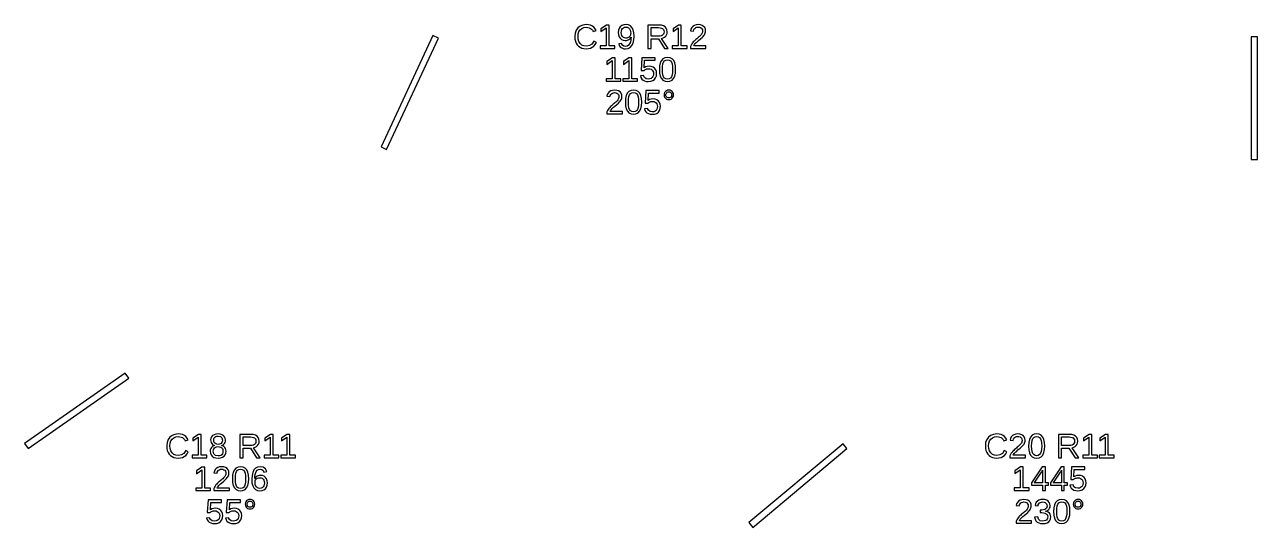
# Model space of a CAD drawing. Extents: x 195 to 2890, y 70 to 1529.
# Drawn here: x 1923.6 to 2224.8, y 1080.1 to 1203 of the extents above; entities that cross this region are included whole.
import ezdxf

# ---------------------------------------------------------------- set-up
doc = ezdxf.new("R2010")
doc.units = 0
doc.layers.get('0').update_dxf_attribs({"linetype": 'CONTINUOUS'})

msp = doc.modelspace()

# ---------------------------------------------------------------- linework, layer by layer
for points in [[(2061.31, 1197.09), (2061.81, 1197.22), (2062.26, 1197.44), (2062.66, 1197.73), (2062.99, 1198.11), (2063.26, 1198.56), (2062.62, 1198.88), (2062.15, 1198.22), (2061.55, 1197.82), (2060.81, 1197.69), (2060.23, 1197.76), (2059.73, 1197.97), (2059.32, 1198.33), (2059.01, 1198.8), (2058.83, 1199.37), (2058.77, 1200.02), (2058.83, 1200.68), (2059, 1201.24), (2059.3, 1201.7), (2059.7, 1202.04), (2060.19, 1202.25), (2060.78, 1202.32), (2061.16, 1202.29), (2061.51, 1202.2), (2061.83, 1202.05), (2062.09, 1201.85), (2062.31, 1201.59), (2062.47, 1201.29), (2063.2, 1201.53), (2062.97, 1201.96), (2062.67, 1202.31), (2062.3, 1202.59), (2061.86, 1202.79), (2061.35, 1202.91), (2060.77, 1202.95), (2059.96, 1202.86), (2059.28, 1202.6), (2058.72, 1202.17), (2058.31, 1201.59), (2058.06, 1200.87), (2057.98, 1200.02), (2058.02, 1199.44), (2058.13, 1198.91), (2058.31, 1198.44), (2058.56, 1198.03), (2058.89, 1197.68), (2059.27, 1197.41), (2059.72, 1197.21), (2060.22, 1197.09), (2060.77, 1197.05)], [(2067.8, 1197.75), (2066.41, 1197.75), (2066.41, 1202.86), (2065.73, 1202.86), (2064.37, 1201.93), (2064.37, 1201.24), (2065.67, 1202.16), (2065.67, 1197.75), (2064.21, 1197.75), (2064.21, 1197.13), (2067.8, 1197.13)], [(2070.99, 1197.14), (2071.5, 1197.4), (2071.91, 1197.84), (2072.21, 1198.45), (2072.39, 1199.21), (2072.45, 1200.11), (2072.39, 1200.98), (2072.23, 1201.69), (2071.96, 1202.24), (2071.58, 1202.64), (2071.09, 1202.87), (2070.51, 1202.95), (2069.95, 1202.89), (2069.48, 1202.72), (2069.1, 1202.44), (2068.82, 1202.05), (2068.65, 1201.58), (2068.6, 1201.02), (2068.65, 1200.48), (2068.8, 1200.01), (2069.06, 1199.62), (2069.41, 1199.32), (2069.82, 1199.15), (2070.3, 1199.09), (2070.61, 1199.11), (2070.89, 1199.19), (2071.17, 1199.31), (2071.4, 1199.47), (2071.59, 1199.67), (2071.72, 1199.9), (2071.68, 1199.23), (2071.56, 1198.67), (2071.36, 1198.23), (2071.1, 1197.9), (2070.77, 1197.71), (2070.38, 1197.64), (2069.94, 1197.72), (2069.62, 1197.96), (2069.42, 1198.36), (2068.72, 1198.25), (2068.86, 1197.86), (2069.05, 1197.56), (2069.3, 1197.33), (2069.6, 1197.18), (2069.95, 1197.08), (2070.37, 1197.05)], [(2070.15, 1199.71), (2069.88, 1199.83), (2069.65, 1200.03), (2069.48, 1200.3), (2069.38, 1200.63), (2069.34, 1201.02), (2069.38, 1201.4), (2069.48, 1201.73), (2069.65, 1202), (2069.88, 1202.2), (2070.15, 1202.32), (2070.48, 1202.36), (2070.81, 1202.31), (2071.1, 1202.17), (2071.33, 1201.93), (2071.51, 1201.62), (2071.61, 1201.25), (2071.65, 1200.82), (2071.63, 1200.6), (2071.58, 1200.4), (2071.49, 1200.22), (2071.38, 1200.06), (2071.23, 1199.92), (2071.06, 1199.81), (2070.88, 1199.73), (2070.68, 1199.68), (2070.47, 1199.67)], [(2076.62, 1199.51), (2078.4, 1199.51), (2079.89, 1197.13), (2080.79, 1197.13), (2079.16, 1199.6), (2079.57, 1199.71), (2079.91, 1199.9), (2080.19, 1200.15), (2080.4, 1200.46), (2080.52, 1200.82), (2080.56, 1201.22), (2080.5, 1201.7), (2080.33, 1202.1), (2080.03, 1202.43), (2079.63, 1202.67), (2079.14, 1202.82), (2078.54, 1202.86), (2075.84, 1202.86), (2075.84, 1197.13), (2076.62, 1197.13)], [(2076.62, 1200.13), (2076.62, 1202.24), (2078.46, 1202.24), (2078.85, 1202.21), (2079.18, 1202.13), (2079.44, 1201.98), (2079.63, 1201.78), (2079.74, 1201.52), (2079.78, 1201.22), (2079.74, 1200.9), (2079.63, 1200.63), (2079.44, 1200.41), (2079.19, 1200.25), (2078.87, 1200.16), (2078.49, 1200.13)], [(2085.4, 1197.75), (2084.01, 1197.75), (2084.01, 1202.86), (2083.33, 1202.86), (2081.98, 1201.93), (2081.98, 1201.24), (2083.27, 1202.16), (2083.27, 1197.75), (2081.81, 1197.75), (2081.81, 1197.13), (2085.4, 1197.13)], [(2090.03, 1197.75), (2087.03, 1197.75), (2087.13, 1197.95), (2087.27, 1198.14), (2087.43, 1198.35), (2087.64, 1198.56), (2087.89, 1198.79), (2088.18, 1199.04), (2088.68, 1199.46), (2089.07, 1199.8), (2089.33, 1200.06), (2089.51, 1200.28), (2089.67, 1200.5), (2089.78, 1200.72), (2089.87, 1200.94), (2089.92, 1201.16), (2089.94, 1201.38), (2089.88, 1201.84), (2089.73, 1202.23), (2089.47, 1202.54), (2089.12, 1202.77), (2088.67, 1202.9), (2088.14, 1202.95), (2087.64, 1202.9), (2087.21, 1202.77), (2086.85, 1202.54), (2086.56, 1202.24), (2086.36, 1201.88), (2086.26, 1201.45), (2087.01, 1201.38), (2087.07, 1201.66), (2087.19, 1201.9), (2087.37, 1202.09), (2087.59, 1202.23), (2087.84, 1202.32), (2088.14, 1202.35), (2088.44, 1202.32), (2088.7, 1202.23), (2088.91, 1202.09), (2089.06, 1201.89), (2089.15, 1201.65), (2089.18, 1201.35), (2089.17, 1201.13), (2089.11, 1200.92), (2089.02, 1200.73), (2088.9, 1200.55), (2088.76, 1200.37), (2088.6, 1200.2), (2088.42, 1200.03), (2088.23, 1199.86), (2088.02, 1199.69), (2087.8, 1199.52), (2087.58, 1199.34), (2087.36, 1199.15), (2087.15, 1198.94), (2086.94, 1198.72), (2086.74, 1198.49), (2086.55, 1198.23), (2086.38, 1197.95), (2086.23, 1197.65), (2086.23, 1197.13), (2090.03, 1197.13)], [(2024.68, 1199.68), (2023.32, 1200.32), (2010.64, 1173.13), (2012, 1172.49)], [(2224.75, 1200), (2223.25, 1200), (2223.25, 1170), (2224.75, 1170)], [(2069.27, 1189.75), (2067.87, 1189.75), (2067.87, 1194.86), (2067.2, 1194.86), (2065.84, 1193.93), (2065.84, 1193.24), (2067.14, 1194.16), (2067.14, 1189.75), (2065.67, 1189.75), (2065.67, 1189.13), (2069.27, 1189.13)], [(2073.28, 1189.75), (2071.89, 1189.75), (2071.89, 1194.86), (2071.21, 1194.86), (2069.86, 1193.93), (2069.86, 1193.24), (2071.15, 1194.16), (2071.15, 1189.75), (2069.69, 1189.75), (2069.69, 1189.13), (2073.28, 1189.13)], [(2076.53, 1189.11), (2077.03, 1189.28), (2077.44, 1189.57), (2077.74, 1189.96), (2077.92, 1190.44), (2077.98, 1191), (2077.92, 1191.5), (2077.75, 1191.93), (2077.47, 1192.29), (2077.1, 1192.57), (2076.65, 1192.73), (2076.12, 1192.79), (2075.68, 1192.75), (2075.28, 1192.63), (2074.94, 1192.42), (2075.05, 1194.24), (2077.64, 1194.24), (2077.64, 1194.86), (2074.38, 1194.86), (2074.19, 1191.78), (2074.91, 1191.78), (2075.08, 1191.92), (2075.25, 1192.02), (2075.42, 1192.1), (2075.6, 1192.15), (2075.78, 1192.18), (2075.97, 1192.19), (2076.33, 1192.15), (2076.63, 1192.04), (2076.88, 1191.86), (2077.07, 1191.61), (2077.18, 1191.32), (2077.21, 1190.98), (2077.18, 1190.6), (2077.07, 1190.27), (2076.88, 1190), (2076.63, 1189.81), (2076.32, 1189.69), (2075.96, 1189.65), (2075.4, 1189.74), (2075, 1190.03), (2074.76, 1190.5), (2074.02, 1190.41), (2074.15, 1190.01), (2074.36, 1189.67), (2074.65, 1189.4), (2075.01, 1189.21), (2075.44, 1189.09), (2075.94, 1189.05)], [(2081.24, 1189.13), (2081.74, 1189.39), (2082.13, 1189.81), (2082.41, 1190.39), (2082.58, 1191.12), (2082.63, 1192), (2082.58, 1192.89), (2082.42, 1193.63), (2082.15, 1194.21), (2081.77, 1194.62), (2081.27, 1194.87), (2080.66, 1194.95), (2080.02, 1194.87), (2079.52, 1194.62), (2079.13, 1194.21), (2078.87, 1193.64), (2078.7, 1192.9), (2078.65, 1192), (2078.71, 1191.11), (2078.87, 1190.38), (2079.15, 1189.8), (2079.53, 1189.38), (2080.03, 1189.13), (2080.63, 1189.05)], [(2080.25, 1189.71), (2079.93, 1189.9), (2079.69, 1190.21), (2079.52, 1190.66), (2079.42, 1191.26), (2079.39, 1192), (2079.42, 1192.76), (2079.52, 1193.36), (2079.69, 1193.81), (2079.93, 1194.11), (2080.25, 1194.29), (2080.66, 1194.36), (2081.05, 1194.29), (2081.37, 1194.11), (2081.6, 1193.8), (2081.76, 1193.35), (2081.86, 1192.75), (2081.89, 1192), (2081.86, 1191.27), (2081.76, 1190.68), (2081.59, 1190.23), (2081.35, 1189.91), (2081.03, 1189.71), (2080.64, 1189.65)], [(2069.6, 1181.75), (2066.61, 1181.75), (2066.71, 1181.95), (2066.84, 1182.14), (2067.01, 1182.35), (2067.21, 1182.56), (2067.46, 1182.79), (2067.75, 1183.04), (2068.26, 1183.46), (2068.64, 1183.8), (2068.9, 1184.06), (2069.09, 1184.28), (2069.24, 1184.5), (2069.36, 1184.72), (2069.44, 1184.94), (2069.49, 1185.16), (2069.51, 1185.38), (2069.46, 1185.84), (2069.3, 1186.23), (2069.04, 1186.54), (2068.69, 1186.77), (2068.24, 1186.9), (2067.71, 1186.95), (2067.21, 1186.9), (2066.78, 1186.77), (2066.42, 1186.54), (2066.13, 1186.24), (2065.93, 1185.88), (2065.83, 1185.45), (2066.58, 1185.38), (2066.65, 1185.66), (2066.76, 1185.9), (2066.94, 1186.09), (2067.16, 1186.23), (2067.42, 1186.32), (2067.71, 1186.35), (2068.01, 1186.32), (2068.27, 1186.23), (2068.48, 1186.09), (2068.63, 1185.89), (2068.72, 1185.65), (2068.75, 1185.35), (2068.74, 1185.13), (2068.68, 1184.92), (2068.59, 1184.73), (2068.48, 1184.55), (2068.34, 1184.37), (2068.17, 1184.2), (2067.99, 1184.03), (2067.8, 1183.86), (2067.59, 1183.69), (2067.37, 1183.52), (2067.16, 1183.34), (2066.94, 1183.15), (2066.72, 1182.94), (2066.51, 1182.72), (2066.31, 1182.49), (2066.12, 1182.23), (2065.95, 1181.95), (2065.8, 1181.65), (2065.8, 1181.13), (2069.6, 1181.13)], [(2072.93, 1181.13), (2073.43, 1181.39), (2073.82, 1181.81), (2074.1, 1182.39), (2074.27, 1183.12), (2074.33, 1184), (2074.27, 1184.89), (2074.11, 1185.63), (2073.84, 1186.21), (2073.46, 1186.62), (2072.96, 1186.87), (2072.35, 1186.95), (2071.72, 1186.87), (2071.21, 1186.62), (2070.82, 1186.21), (2070.56, 1185.64), (2070.4, 1184.9), (2070.34, 1184), (2070.4, 1183.11), (2070.56, 1182.38), (2070.84, 1181.8), (2071.22, 1181.38), (2071.72, 1181.13), (2072.32, 1181.05)], [(2077.49, 1181.11), (2077.99, 1181.28), (2078.4, 1181.57), (2078.7, 1181.96), (2078.88, 1182.44), (2078.94, 1183), (2078.88, 1183.5), (2078.71, 1183.93), (2078.43, 1184.29), (2078.06, 1184.57), (2077.61, 1184.73), (2077.08, 1184.79), (2076.64, 1184.75), (2076.24, 1184.63), (2075.9, 1184.42), (2076.01, 1186.24), (2078.6, 1186.24), (2078.6, 1186.86), (2075.34, 1186.86), (2075.15, 1183.78), (2075.87, 1183.78), (2076.04, 1183.92), (2076.21, 1184.02), (2076.38, 1184.1), (2076.56, 1184.15), (2076.74, 1184.18), (2076.93, 1184.19), (2077.29, 1184.15), (2077.59, 1184.04), (2077.84, 1183.86), (2078.03, 1183.61), (2078.14, 1183.32), (2078.17, 1182.98), (2078.14, 1182.6), (2078.03, 1182.27), (2077.84, 1182), (2077.59, 1181.81), (2077.28, 1181.69), (2076.92, 1181.65), (2076.36, 1181.74), (2075.96, 1182.03), (2075.73, 1182.5), (2074.98, 1182.41), (2075.11, 1182.01), (2075.32, 1181.67), (2075.61, 1181.4), (2075.97, 1181.21), (2076.4, 1181.09), (2076.9, 1181.05)], [(2081.25, 1184.67), (2081.53, 1184.78), (2081.77, 1184.97), (2081.96, 1185.21), (2082.08, 1185.48), (2082.12, 1185.79), (2082.08, 1186.1), (2081.97, 1186.37), (2081.78, 1186.61), (2081.53, 1186.8), (2081.26, 1186.91), (2080.95, 1186.95), (2080.64, 1186.91), (2080.36, 1186.8), (2080.12, 1186.61), (2079.93, 1186.37), (2079.82, 1186.09), (2079.78, 1185.79), (2079.82, 1185.49), (2079.93, 1185.22), (2080.13, 1184.97), (2080.37, 1184.78), (2080.64, 1184.67), (2080.95, 1184.63)], [(2071.94, 1181.71), (2071.62, 1181.9), (2071.38, 1182.21), (2071.22, 1182.66), (2071.12, 1183.26), (2071.08, 1184), (2071.12, 1184.76), (2071.21, 1185.36), (2071.38, 1185.81), (2071.62, 1186.11), (2071.94, 1186.29), (2072.35, 1186.36), (2072.75, 1186.29), (2073.06, 1186.11), (2073.29, 1185.8), (2073.45, 1185.35), (2073.55, 1184.75), (2073.58, 1184), (2073.55, 1183.27), (2073.45, 1182.68), (2073.28, 1182.23), (2073.04, 1181.91), (2072.72, 1181.71), (2072.33, 1181.65)], [(2080.76, 1185.08), (2080.59, 1185.15), (2080.44, 1185.27), (2080.32, 1185.43), (2080.25, 1185.6), (2080.23, 1185.79), (2080.25, 1185.98), (2080.32, 1186.15), (2080.44, 1186.31), (2080.59, 1186.43), (2080.76, 1186.5), (2080.95, 1186.52), (2081.14, 1186.5), (2081.31, 1186.43), (2081.46, 1186.31), (2081.58, 1186.16), (2081.65, 1185.99), (2081.67, 1185.79), (2081.65, 1185.6), (2081.58, 1185.42), (2081.46, 1185.27), (2081.31, 1185.15), (2081.14, 1185.08), (2080.95, 1185.06)], [(1949, 1116.59), (1948.14, 1117.82), (1923.57, 1100.61), (1924.43, 1099.39)], [(1961.62, 1097.09), (1962.12, 1097.22), (1962.57, 1097.44), (1962.97, 1097.73), (1963.3, 1098.11), (1963.56, 1098.56), (1962.93, 1098.88), (1962.46, 1098.22), (1961.86, 1097.82), (1961.12, 1097.69), (1960.54, 1097.76), (1960.04, 1097.97), (1959.63, 1098.33), (1959.32, 1098.8), (1959.14, 1099.37), (1959.08, 1100.02), (1959.14, 1100.68), (1959.31, 1101.24), (1959.61, 1101.7), (1960.01, 1102.04), (1960.5, 1102.25), (1961.09, 1102.32), (1961.47, 1102.29), (1961.82, 1102.2), (1962.13, 1102.05), (1962.4, 1101.85), (1962.62, 1101.59), (1962.78, 1101.29), (1963.51, 1101.53), (1963.28, 1101.96), (1962.98, 1102.31), (1962.61, 1102.59), (1962.17, 1102.79), (1961.66, 1102.91), (1961.08, 1102.95), (1960.27, 1102.86), (1959.58, 1102.6), (1959.03, 1102.17), (1958.62, 1101.59), (1958.37, 1100.87), (1958.29, 1100.02), (1958.32, 1099.44), (1958.43, 1098.91), (1958.62, 1098.44), (1958.87, 1098.03), (1959.2, 1097.68), (1959.58, 1097.41), (1960.03, 1097.21), (1960.53, 1097.09), (1961.08, 1097.05)], [(1968.11, 1097.75), (1966.71, 1097.75), (1966.71, 1102.86), (1966.04, 1102.86), (1964.68, 1101.93), (1964.68, 1101.24), (1965.98, 1102.16), (1965.98, 1097.75), (1964.52, 1097.75), (1964.52, 1097.13), (1968.11, 1097.13)], [(1971.42, 1097.1), (1971.9, 1097.25), (1972.28, 1097.49), (1972.56, 1097.83), (1972.73, 1098.24), (1972.79, 1098.73), (1972.76, 1099.09), (1972.65, 1099.4), (1972.48, 1099.67), (1972.25, 1099.89), (1971.97, 1100.05), (1971.63, 1100.14), (1971.63, 1100.15), (1971.92, 1100.25), (1972.17, 1100.4), (1972.37, 1100.61), (1972.53, 1100.87), (1972.62, 1101.16), (1972.65, 1101.47), (1972.59, 1101.89), (1972.43, 1102.25), (1972.16, 1102.55), (1971.79, 1102.77), (1971.34, 1102.91), (1970.82, 1102.95), (1970.31, 1102.9), (1969.87, 1102.77), (1969.5, 1102.54), (1969.23, 1102.24), (1969.07, 1101.89), (1969.01, 1101.48), (1969.04, 1101.17), (1969.13, 1100.88), (1969.28, 1100.62), (1969.49, 1100.41), (1969.73, 1100.25), (1970.02, 1100.15), (1970.02, 1100.13), (1969.71, 1100.04), (1969.43, 1099.89), (1969.2, 1099.67), (1969.02, 1099.39), (1968.91, 1099.08), (1968.88, 1098.72), (1968.94, 1098.23), (1969.11, 1097.82), (1969.4, 1097.49), (1969.79, 1097.24), (1970.27, 1097.1), (1970.84, 1097.05)], [(1970.51, 1100.45), (1970.25, 1100.54), (1970.04, 1100.68), (1969.89, 1100.88), (1969.79, 1101.13), (1969.76, 1101.43), (1969.79, 1101.73), (1969.88, 1101.97), (1970.03, 1102.16), (1970.24, 1102.3), (1970.5, 1102.38), (1970.82, 1102.4), (1971.41, 1102.3), (1971.77, 1101.97), (1971.89, 1101.43), (1971.86, 1101.11), (1971.77, 1100.85), (1971.62, 1100.66), (1971.41, 1100.53), (1971.15, 1100.45), (1970.83, 1100.42)], [(1976.93, 1099.51), (1978.71, 1099.51), (1980.2, 1097.13), (1981.1, 1097.13), (1979.47, 1099.6), (1979.88, 1099.71), (1980.22, 1099.9), (1980.5, 1100.15), (1980.7, 1100.46), (1980.83, 1100.82), (1980.87, 1101.22), (1980.81, 1101.7), (1980.64, 1102.1), (1980.34, 1102.43), (1979.94, 1102.67), (1979.44, 1102.82), (1978.85, 1102.86), (1976.15, 1102.86), (1976.15, 1097.13), (1976.93, 1097.13)], [(1985.71, 1097.75), (1984.32, 1097.75), (1984.32, 1102.86), (1983.64, 1102.86), (1982.29, 1101.93), (1982.29, 1101.24), (1983.58, 1102.16), (1983.58, 1097.75), (1982.12, 1097.75), (1982.12, 1097.13), (1985.71, 1097.13)], [(1989.73, 1097.75), (1988.33, 1097.75), (1988.33, 1102.86), (1987.66, 1102.86), (1986.3, 1101.93), (1986.3, 1101.24), (1987.6, 1102.16), (1987.6, 1097.75), (1986.14, 1097.75), (1986.14, 1097.13), (1989.73, 1097.13)], [(2161.62, 1097.09), (2162.12, 1097.22), (2162.57, 1097.44), (2162.97, 1097.73), (2163.3, 1098.11), (2163.56, 1098.56), (2162.93, 1098.88), (2162.46, 1098.22), (2161.86, 1097.82), (2161.12, 1097.69), (2160.54, 1097.76), (2160.04, 1097.97), (2159.63, 1098.33), (2159.32, 1098.8), (2159.14, 1099.37), (2159.08, 1100.02), (2159.14, 1100.68), (2159.31, 1101.24), (2159.61, 1101.7), (2160.01, 1102.04), (2160.5, 1102.25), (2161.09, 1102.32), (2161.47, 1102.29), (2161.82, 1102.2), (2162.13, 1102.05), (2162.4, 1101.85), (2162.62, 1101.59), (2162.78, 1101.29), (2163.51, 1101.53), (2163.28, 1101.96), (2162.98, 1102.31), (2162.61, 1102.59), (2162.17, 1102.79), (2161.66, 1102.91), (2161.08, 1102.95), (2160.27, 1102.86), (2159.58, 1102.6), (2159.03, 1102.17), (2158.62, 1101.59), (2158.37, 1100.87), (2158.29, 1100.02), (2158.32, 1099.44), (2158.43, 1098.91), (2158.62, 1098.44), (2158.87, 1098.03), (2159.2, 1097.68), (2159.58, 1097.41), (2160.03, 1097.21), (2160.53, 1097.09), (2161.08, 1097.05)], [(2168.1, 1097.75), (2165.11, 1097.75), (2165.21, 1097.95), (2165.34, 1098.14), (2165.51, 1098.35), (2165.71, 1098.56), (2165.96, 1098.79), (2166.25, 1099.04), (2166.76, 1099.46), (2167.14, 1099.8), (2167.4, 1100.06), (2167.59, 1100.28), (2167.74, 1100.5), (2167.86, 1100.72), (2167.94, 1100.94), (2167.99, 1101.16), (2168.01, 1101.38), (2167.96, 1101.84), (2167.8, 1102.23), (2167.54, 1102.54), (2167.19, 1102.77), (2166.74, 1102.9), (2166.21, 1102.95), (2165.72, 1102.9), (2165.28, 1102.77), (2164.92, 1102.54), (2164.63, 1102.24), (2164.44, 1101.88), (2164.33, 1101.45), (2165.08, 1101.38), (2165.15, 1101.66), (2165.26, 1101.9), (2165.44, 1102.09), (2165.66, 1102.23), (2165.92, 1102.32), (2166.21, 1102.35), (2166.51, 1102.32), (2166.77, 1102.23), (2166.98, 1102.09), (2167.13, 1101.89), (2167.22, 1101.65), (2167.26, 1101.35), (2167.24, 1101.13), (2167.18, 1100.92), (2167.09, 1100.73), (2166.98, 1100.55), (2166.84, 1100.37), (2166.67, 1100.2), (2166.49, 1100.03), (2166.3, 1099.86), (2166.09, 1099.69), (2165.87, 1099.52), (2165.66, 1099.34), (2165.44, 1099.15), (2165.22, 1098.94), (2165.01, 1098.72), (2164.81, 1098.49), (2164.62, 1098.23), (2164.45, 1097.95), (2164.3, 1097.65), (2164.3, 1097.13), (2168.1, 1097.13)], [(2171.43, 1097.13), (2171.93, 1097.39), (2172.32, 1097.81), (2172.6, 1098.39), (2172.77, 1099.12), (2172.83, 1100), (2172.77, 1100.89), (2172.61, 1101.63), (2172.34, 1102.21), (2171.96, 1102.62), (2171.46, 1102.87), (2170.85, 1102.95), (2170.22, 1102.87), (2169.71, 1102.62), (2169.32, 1102.21), (2169.06, 1101.64), (2168.9, 1100.9), (2168.84, 1100), (2168.9, 1099.11), (2169.06, 1098.38), (2169.34, 1097.8), (2169.72, 1097.38), (2170.22, 1097.13), (2170.82, 1097.05)], [(2170.44, 1097.71), (2170.12, 1097.9), (2169.88, 1098.21), (2169.72, 1098.66), (2169.62, 1099.26), (2169.58, 1100), (2169.62, 1100.76), (2169.71, 1101.36), (2169.88, 1101.81), (2170.12, 1102.11), (2170.44, 1102.29), (2170.85, 1102.36), (2171.25, 1102.29), (2171.56, 1102.11), (2171.79, 1101.8), (2171.95, 1101.35), (2172.05, 1100.75), (2172.08, 1100), (2172.05, 1099.27), (2171.95, 1098.68), (2171.78, 1098.23), (2171.54, 1097.91), (2171.23, 1097.71), (2170.83, 1097.65)], [(2176.93, 1099.51), (2178.71, 1099.51), (2180.2, 1097.13), (2181.1, 1097.13), (2179.47, 1099.6), (2179.88, 1099.71), (2180.22, 1099.9), (2180.5, 1100.15), (2180.7, 1100.46), (2180.83, 1100.82), (2180.87, 1101.22), (2180.81, 1101.7), (2180.64, 1102.1), (2180.34, 1102.43), (2179.94, 1102.67), (2179.44, 1102.82), (2178.85, 1102.86), (2176.15, 1102.86), (2176.15, 1097.13), (2176.93, 1097.13)], [(2185.71, 1097.75), (2184.32, 1097.75), (2184.32, 1102.86), (2183.64, 1102.86), (2182.29, 1101.93), (2182.29, 1101.24), (2183.58, 1102.16), (2183.58, 1097.75), (2182.12, 1097.75), (2182.12, 1097.13), (2185.71, 1097.13)], [(2189.73, 1097.75), (2188.33, 1097.75), (2188.33, 1102.86), (2187.66, 1102.86), (2186.3, 1101.93), (2186.3, 1101.24), (2187.6, 1102.16), (2187.6, 1097.75), (2186.14, 1097.75), (2186.14, 1097.13), (2189.73, 1097.13)], [(1970.17, 1097.73), (1969.77, 1098.13), (1969.64, 1098.78), (1969.67, 1099.1), (1969.78, 1099.36), (1969.95, 1099.58), (1970.19, 1099.74), (1970.48, 1099.84), (1970.82, 1099.87), (1971.17, 1099.84), (1971.47, 1099.75), (1971.71, 1099.6), (1971.89, 1099.39), (1971.99, 1099.13), (1972.03, 1098.8), (1972, 1098.42), (1971.9, 1098.12), (1971.74, 1097.89), (1971.51, 1097.73), (1971.21, 1097.63), (1970.84, 1097.6)], [(1976.93, 1100.13), (1976.93, 1102.24), (1978.77, 1102.24), (1979.16, 1102.21), (1979.49, 1102.13), (1979.75, 1101.98), (1979.94, 1101.78), (1980.05, 1101.52), (1980.09, 1101.22), (1980.05, 1100.9), (1979.94, 1100.63), (1979.75, 1100.41), (1979.5, 1100.25), (1979.18, 1100.16), (1978.8, 1100.13)], [(2124.48, 1099.43), (2123.52, 1100.57), (2100.54, 1081.29), (2101.5, 1080.14)], [(2176.93, 1100.13), (2176.93, 1102.24), (2178.77, 1102.24), (2179.16, 1102.21), (2179.49, 1102.13), (2179.75, 1101.98), (2179.94, 1101.78), (2180.05, 1101.52), (2180.09, 1101.22), (2180.05, 1100.9), (2179.94, 1100.63), (2179.75, 1100.41), (2179.5, 1100.25), (2179.18, 1100.16), (2178.8, 1100.13)], [(1968.96, 1089.75), (1967.56, 1089.75), (1967.56, 1094.86), (1966.89, 1094.86), (1965.53, 1093.93), (1965.53, 1093.24), (1966.83, 1094.16), (1966.83, 1089.75), (1965.37, 1089.75), (1965.37, 1089.13), (1968.96, 1089.13)], [(1973.58, 1089.75), (1970.59, 1089.75), (1970.69, 1089.95), (1970.82, 1090.14), (1970.99, 1090.35), (1971.19, 1090.56), (1971.44, 1090.79), (1971.73, 1091.04), (1972.24, 1091.46), (1972.62, 1091.8), (1972.88, 1092.06), (1973.07, 1092.28), (1973.22, 1092.5), (1973.34, 1092.72), (1973.42, 1092.94), (1973.47, 1093.16), (1973.49, 1093.38), (1973.44, 1093.84), (1973.28, 1094.23), (1973.03, 1094.54), (1972.67, 1094.77), (1972.23, 1094.9), (1971.69, 1094.95), (1971.2, 1094.9), (1970.77, 1094.77), (1970.4, 1094.54), (1970.11, 1094.24), (1969.92, 1093.88), (1969.82, 1093.45), (1970.57, 1093.38), (1970.63, 1093.66), (1970.75, 1093.9), (1970.92, 1094.09), (1971.14, 1094.23), (1971.4, 1094.32), (1971.69, 1094.35), (1972, 1094.32), (1972.25, 1094.23), (1972.46, 1094.09), (1972.62, 1093.89), (1972.71, 1093.65), (1972.74, 1093.35), (1972.72, 1093.13), (1972.67, 1092.92), (1972.58, 1092.73), (1972.46, 1092.55), (1972.32, 1092.37), (1972.16, 1092.2), (1971.98, 1092.03), (1971.78, 1091.86), (1971.57, 1091.69), (1971.36, 1091.52), (1971.14, 1091.34), (1970.92, 1091.15), (1970.7, 1090.94), (1970.49, 1090.72), (1970.29, 1090.49), (1970.1, 1090.23), (1969.93, 1089.95), (1969.78, 1089.65), (1969.78, 1089.13), (1973.58, 1089.13)], [(1976.91, 1089.13), (1977.41, 1089.39), (1977.8, 1089.81), (1978.08, 1090.39), (1978.25, 1091.12), (1978.31, 1092), (1978.26, 1092.89), (1978.09, 1093.63), (1977.83, 1094.21), (1977.45, 1094.62), (1976.95, 1094.87), (1976.33, 1094.95), (1975.7, 1094.87), (1975.19, 1094.62), (1974.81, 1094.21), (1974.54, 1093.64), (1974.38, 1092.9), (1974.33, 1092), (1974.38, 1091.11), (1974.55, 1090.38), (1974.82, 1089.8), (1975.21, 1089.38), (1975.7, 1089.13), (1976.31, 1089.05)], [(1975.92, 1089.71), (1975.6, 1089.9), (1975.37, 1090.21), (1975.2, 1090.66), (1975.1, 1091.26), (1975.07, 1092), (1975.1, 1092.76), (1975.2, 1093.36), (1975.36, 1093.81), (1975.6, 1094.11), (1975.92, 1094.29), (1976.33, 1094.36), (1976.73, 1094.29), (1977.04, 1094.11), (1977.28, 1093.8), (1977.44, 1093.35), (1977.53, 1092.75), (1977.56, 1092), (1977.53, 1091.27), (1977.43, 1090.68), (1977.26, 1090.23), (1977.02, 1089.91), (1976.71, 1089.71), (1976.32, 1089.65)], [(1981.59, 1089.11), (1982.04, 1089.28), (1982.41, 1089.57), (1982.68, 1089.97), (1982.85, 1090.44), (1982.9, 1091.01), (1982.85, 1091.53), (1982.7, 1091.97), (1982.44, 1092.34), (1982.09, 1092.62), (1981.67, 1092.78), (1981.18, 1092.84), (1980.88, 1092.82), (1980.6, 1092.75), (1980.35, 1092.64), (1980.12, 1092.5), (1979.94, 1092.31), (1979.79, 1092.08), (1979.82, 1092.76), (1979.94, 1093.32), (1980.13, 1093.77), (1980.39, 1094.1), (1980.71, 1094.29), (1981.1, 1094.36), (1981.53, 1094.28), (1981.84, 1094.04), (1982.04, 1093.66), (1982.74, 1093.78), (1982.41, 1094.43), (1981.87, 1094.82), (1981.11, 1094.95), (1980.5, 1094.86), (1980, 1094.6), (1979.59, 1094.15), (1979.29, 1093.54), (1979.12, 1092.78), (1979.06, 1091.87), (1979.11, 1091.02), (1979.29, 1090.32), (1979.57, 1089.77), (1979.96, 1089.37), (1980.46, 1089.13), (1981.05, 1089.05)], [(2168.96, 1089.8), (2167.56, 1089.8), (2167.56, 1094.91), (2166.89, 1094.91), (2165.53, 1093.98), (2165.53, 1093.29), (2166.83, 1094.21), (2166.83, 1089.8), (2165.37, 1089.8), (2165.37, 1089.18), (2168.96, 1089.18)], [(2172.95, 1090.47), (2173.76, 1090.47), (2173.76, 1091.05), (2172.95, 1091.05), (2172.95, 1094.91), (2172.18, 1094.91), (2169.56, 1091.04), (2169.56, 1090.47), (2172.26, 1090.47), (2172.26, 1089.18), (2172.95, 1089.18)], [(2170.23, 1091.05), (2170.3, 1091.13), (2170.52, 1091.43), (2171.99, 1093.6), (2172.03, 1093.66), (2172.08, 1093.75), (2172.14, 1093.87), (2172.2, 1093.98), (2172.24, 1094.05), (2172.26, 1094.08), (2172.26, 1091.05)], [(2177.58, 1090.47), (2178.39, 1090.47), (2178.39, 1091.05), (2177.58, 1091.05), (2177.58, 1094.91), (2176.82, 1094.91), (2174.19, 1091.04), (2174.19, 1090.47), (2176.89, 1090.47), (2176.89, 1089.18), (2177.58, 1089.18)], [(2174.87, 1091.05), (2174.93, 1091.13), (2175.15, 1091.43), (2176.62, 1093.6), (2176.66, 1093.66), (2176.71, 1093.75), (2176.78, 1093.87), (2176.84, 1093.98), (2176.88, 1094.05), (2176.89, 1094.08), (2176.89, 1091.05)], [(2181.48, 1089.15), (2181.97, 1089.33), (2182.38, 1089.62), (2182.68, 1090.01), (2182.86, 1090.48), (2182.92, 1091.04), (2182.86, 1091.54), (2182.7, 1091.97), (2182.42, 1092.34), (2182.04, 1092.61), (2181.59, 1092.78), (2181.07, 1092.83), (2180.62, 1092.79), (2180.23, 1092.67), (2179.88, 1092.47), (2179.99, 1094.29), (2182.59, 1094.29), (2182.59, 1094.91), (2179.33, 1094.91), (2179.14, 1091.82), (2179.85, 1091.82), (2180.02, 1091.96), (2180.19, 1092.06), (2180.36, 1092.14), (2180.54, 1092.19), (2180.72, 1092.22), (2180.92, 1092.24), (2181.27, 1092.2), (2181.57, 1092.09), (2181.82, 1091.9), (2182.01, 1091.66), (2182.12, 1091.36), (2182.16, 1091.03), (2182.12, 1090.64), (2182.01, 1090.32), (2181.82, 1090.05), (2181.57, 1089.85), (2181.27, 1089.73), (2180.9, 1089.69), (2180.34, 1089.79), (2179.94, 1090.07), (2179.71, 1090.54), (2178.97, 1090.46), (2179.1, 1090.05), (2179.3, 1089.71), (2179.59, 1089.44), (2179.95, 1089.25), (2180.38, 1089.13), (2180.88, 1089.09)], [(1980.71, 1089.69), (1980.43, 1089.83), (1980.19, 1090.06), (1980, 1090.37), (1979.9, 1090.73), (1979.86, 1091.15), (1979.89, 1091.47), (1980, 1091.75), (1980.17, 1091.97), (1980.41, 1092.14), (1980.68, 1092.24), (1981, 1092.27), (1981.34, 1092.24), (1981.62, 1092.12), (1981.85, 1091.93), (1982.02, 1091.68), (1982.12, 1091.36), (1982.16, 1090.97), (1982.12, 1090.59), (1982.02, 1090.26), (1981.86, 1090), (1981.63, 1089.8), (1981.35, 1089.68), (1981.03, 1089.64)], [(1970.54, 1081.11), (1971.04, 1081.28), (1971.44, 1081.57), (1971.74, 1081.96), (1971.92, 1082.44), (1971.98, 1083), (1971.93, 1083.5), (1971.76, 1083.93), (1971.48, 1084.29), (1971.11, 1084.57), (1970.66, 1084.73), (1970.13, 1084.79), (1969.69, 1084.75), (1969.29, 1084.63), (1968.95, 1084.42), (1969.06, 1086.24), (1971.65, 1086.24), (1971.65, 1086.86), (1968.39, 1086.86), (1968.2, 1083.78), (1968.92, 1083.78), (1969.09, 1083.92), (1969.26, 1084.02), (1969.43, 1084.1), (1969.6, 1084.15), (1969.79, 1084.18), (1969.98, 1084.19), (1970.34, 1084.15), (1970.64, 1084.04), (1970.89, 1083.86), (1971.07, 1083.61), (1971.19, 1083.32), (1971.22, 1082.98), (1971.19, 1082.6), (1971.07, 1082.27), (1970.89, 1082), (1970.64, 1081.81), (1970.33, 1081.69), (1969.97, 1081.65), (1969.41, 1081.74), (1969.01, 1082.03), (1968.77, 1082.5), (1968.03, 1082.41), (1968.16, 1082.01), (1968.37, 1081.67), (1968.66, 1081.4), (1969.02, 1081.21), (1969.45, 1081.09), (1969.95, 1081.05)], [(1975.17, 1081.11), (1975.67, 1081.28), (1976.08, 1081.57), (1976.38, 1081.96), (1976.56, 1082.44), (1976.62, 1083), (1976.56, 1083.5), (1976.39, 1083.93), (1976.12, 1084.29), (1975.74, 1084.57), (1975.29, 1084.73), (1974.77, 1084.79), (1974.32, 1084.75), (1973.93, 1084.63), (1973.58, 1084.42), (1973.69, 1086.24), (1976.28, 1086.24), (1976.28, 1086.86), (1973.03, 1086.86), (1972.83, 1083.78), (1973.55, 1083.78), (1973.72, 1083.92), (1973.89, 1084.02), (1974.06, 1084.1), (1974.24, 1084.15), (1974.42, 1084.18), (1974.62, 1084.19), (1974.97, 1084.15), (1975.27, 1084.04), (1975.52, 1083.86), (1975.71, 1083.61), (1975.82, 1083.32), (1975.86, 1082.98), (1975.82, 1082.6), (1975.71, 1082.27), (1975.52, 1082), (1975.27, 1081.81), (1974.96, 1081.69), (1974.6, 1081.65), (1974.04, 1081.74), (1973.64, 1082.03), (1973.41, 1082.5), (1972.67, 1082.41), (1972.79, 1082.01), (1973, 1081.67), (1973.29, 1081.4), (1973.65, 1081.21), (1974.08, 1081.09), (1974.58, 1081.05)], [(1978.94, 1084.67), (1979.21, 1084.78), (1979.46, 1084.97), (1979.65, 1085.21), (1979.76, 1085.48), (1979.8, 1085.79), (1979.76, 1086.1), (1979.65, 1086.37), (1979.46, 1086.61), (1979.22, 1086.8), (1978.94, 1086.91), (1978.63, 1086.95), (1978.32, 1086.91), (1978.05, 1086.8), (1977.8, 1086.61), (1977.62, 1086.37), (1977.5, 1086.09), (1977.46, 1085.79), (1977.5, 1085.49), (1977.62, 1085.22), (1977.81, 1084.97), (1978.05, 1084.78), (1978.33, 1084.67), (1978.63, 1084.63)], [(1978.44, 1085.08), (1978.27, 1085.15), (1978.12, 1085.27), (1978, 1085.43), (1977.93, 1085.6), (1977.91, 1085.79), (1977.93, 1085.98), (1978, 1086.15), (1978.12, 1086.31), (1978.27, 1086.43), (1978.44, 1086.5), (1978.63, 1086.52), (1978.83, 1086.5), (1979, 1086.43), (1979.15, 1086.31), (1979.26, 1086.16), (1979.33, 1085.99), (1979.36, 1085.79), (1979.33, 1085.6), (1979.26, 1085.42), (1979.15, 1085.27), (1978.99, 1085.15), (1978.82, 1085.08), (1978.63, 1085.06)], [(2169.6, 1081.75), (2166.61, 1081.75), (2166.71, 1081.95), (2166.84, 1082.14), (2167.01, 1082.35), (2167.21, 1082.56), (2167.46, 1082.79), (2167.75, 1083.04), (2168.26, 1083.46), (2168.64, 1083.8), (2168.9, 1084.06), (2169.09, 1084.28), (2169.24, 1084.5), (2169.36, 1084.72), (2169.44, 1084.94), (2169.49, 1085.16), (2169.51, 1085.38), (2169.46, 1085.84), (2169.3, 1086.23), (2169.04, 1086.54), (2168.69, 1086.77), (2168.24, 1086.9), (2167.71, 1086.95), (2167.21, 1086.9), (2166.78, 1086.77), (2166.42, 1086.54), (2166.13, 1086.24), (2165.93, 1085.88), (2165.83, 1085.45), (2166.58, 1085.38), (2166.65, 1085.66), (2166.76, 1085.9), (2166.94, 1086.09), (2167.16, 1086.23), (2167.42, 1086.32), (2167.71, 1086.35), (2168.01, 1086.32), (2168.27, 1086.23), (2168.48, 1086.09), (2168.63, 1085.89), (2168.72, 1085.65), (2168.75, 1085.35), (2168.74, 1085.13), (2168.68, 1084.92), (2168.59, 1084.73), (2168.48, 1084.55), (2168.34, 1084.37), (2168.17, 1084.2), (2167.99, 1084.03), (2167.8, 1083.86), (2167.59, 1083.69), (2167.37, 1083.52), (2167.16, 1083.34), (2166.94, 1083.15), (2166.72, 1082.94), (2166.51, 1082.72), (2166.31, 1082.49), (2166.12, 1082.23), (2165.95, 1081.95), (2165.8, 1081.65), (2165.8, 1081.13), (2169.6, 1081.13)], [(2172.92, 1081.1), (2173.4, 1081.24), (2173.78, 1081.49), (2174.06, 1081.82), (2174.23, 1082.23), (2174.28, 1082.71), (2174.24, 1083.06), (2174.13, 1083.36), (2173.93, 1083.63), (2173.66, 1083.83), (2173.32, 1083.98), (2172.93, 1084.06), (2172.93, 1084.07), (2173.29, 1084.18), (2173.58, 1084.33), (2173.82, 1084.54), (2173.99, 1084.79), (2174.09, 1085.09), (2174.13, 1085.43), (2174.07, 1085.87), (2173.91, 1086.25), (2173.65, 1086.55), (2173.29, 1086.77), (2172.84, 1086.91), (2172.31, 1086.95), (2171.81, 1086.91), (2171.38, 1086.77), (2171.02, 1086.56), (2170.73, 1086.26), (2170.53, 1085.89), (2170.43, 1085.46), (2171.17, 1085.4), (2171.23, 1085.68), (2171.34, 1085.91), (2171.52, 1086.1), (2171.74, 1086.24), (2172, 1086.32), (2172.3, 1086.35), (2172.63, 1086.32), (2172.89, 1086.23), (2173.1, 1086.08), (2173.25, 1085.88), (2173.34, 1085.64), (2173.37, 1085.35), (2173.34, 1085.07), (2173.23, 1084.83), (2173.04, 1084.63), (2172.79, 1084.48), (2172.48, 1084.4), (2172.11, 1084.37), (2171.71, 1084.37), (2171.71, 1083.73), (2172.12, 1083.73), (2172.54, 1083.7), (2172.89, 1083.61), (2173.16, 1083.47), (2173.36, 1083.27), (2173.48, 1083.03), (2173.52, 1082.74), (2173.49, 1082.41), (2173.38, 1082.14), (2173.21, 1081.93), (2172.97, 1081.78), (2172.68, 1081.69), (2172.34, 1081.66), (2171.71, 1081.77), (2171.29, 1082.11), (2171.09, 1082.67), (2170.33, 1082.6), (2170.45, 1082.13), (2170.65, 1081.75), (2170.95, 1081.44), (2171.34, 1081.22), (2171.8, 1081.09), (2172.34, 1081.05)], [(2177.56, 1081.13), (2178.06, 1081.39), (2178.45, 1081.81), (2178.73, 1082.39), (2178.9, 1083.12), (2178.96, 1084), (2178.91, 1084.89), (2178.75, 1085.63), (2178.48, 1086.21), (2178.1, 1086.62), (2177.6, 1086.87), (2176.98, 1086.95), (2176.35, 1086.87), (2175.84, 1086.62), (2175.46, 1086.21), (2175.19, 1085.64), (2175.03, 1084.9), (2174.98, 1084), (2175.03, 1083.11), (2175.2, 1082.38), (2175.47, 1081.8), (2175.86, 1081.38), (2176.35, 1081.13), (2176.96, 1081.05)], [(2176.57, 1081.71), (2176.25, 1081.9), (2176.02, 1082.21), (2175.85, 1082.66), (2175.75, 1083.26), (2175.72, 1084), (2175.75, 1084.76), (2175.85, 1085.36), (2176.01, 1085.81), (2176.25, 1086.11), (2176.57, 1086.29), (2176.98, 1086.36), (2177.38, 1086.29), (2177.7, 1086.11), (2177.93, 1085.8), (2178.09, 1085.35), (2178.18, 1084.75), (2178.22, 1084), (2178.18, 1083.27), (2178.08, 1082.68), (2177.91, 1082.23), (2177.68, 1081.91), (2177.36, 1081.71), (2176.97, 1081.65)], [(2181.25, 1084.67), (2181.53, 1084.78), (2181.77, 1084.97), (2181.96, 1085.21), (2182.08, 1085.48), (2182.12, 1085.79), (2182.08, 1086.1), (2181.97, 1086.37), (2181.78, 1086.61), (2181.53, 1086.8), (2181.26, 1086.91), (2180.95, 1086.95), (2180.64, 1086.91), (2180.36, 1086.8), (2180.12, 1086.61), (2179.93, 1086.37), (2179.82, 1086.09), (2179.78, 1085.79), (2179.82, 1085.49), (2179.93, 1085.22), (2180.13, 1084.97), (2180.37, 1084.78), (2180.64, 1084.67), (2180.95, 1084.63)], [(2180.76, 1085.08), (2180.59, 1085.15), (2180.44, 1085.27), (2180.32, 1085.43), (2180.25, 1085.6), (2180.23, 1085.79), (2180.25, 1085.98), (2180.32, 1086.15), (2180.44, 1086.31), (2180.59, 1086.43), (2180.76, 1086.5), (2180.95, 1086.52), (2181.14, 1086.5), (2181.31, 1086.43), (2181.46, 1086.31), (2181.58, 1086.16), (2181.65, 1085.99), (2181.67, 1085.79), (2181.65, 1085.6), (2181.58, 1085.42), (2181.46, 1085.27), (2181.31, 1085.15), (2181.14, 1085.08), (2180.95, 1085.06)]]:
    msp.add_lwpolyline(points, close=True)

doc.saveas('drawing.dxf')
